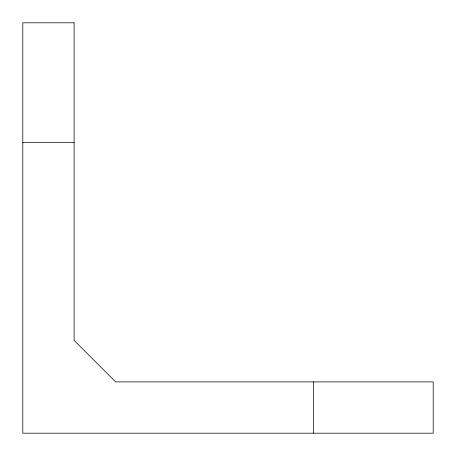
<?xml version="1.0" encoding="UTF-8"?>
<svg xmlns="http://www.w3.org/2000/svg" width="456" height="456" viewBox="0 0 456 456"><rect width="100%" height="100%" fill="white"/><g stroke="black" fill="none" stroke-linecap="round" stroke-linejoin="round"><path stroke-width="0.68" d="M22.8 142.5L74.1 142.5M313.5 381.9L313.5 433.2M74.1 22.8L22.8 22.8L22.8 433.2L433.2 433.2L433.2 381.9L115.653 381.9L74.1 340.364L74.1 22.8"/></g></svg>
